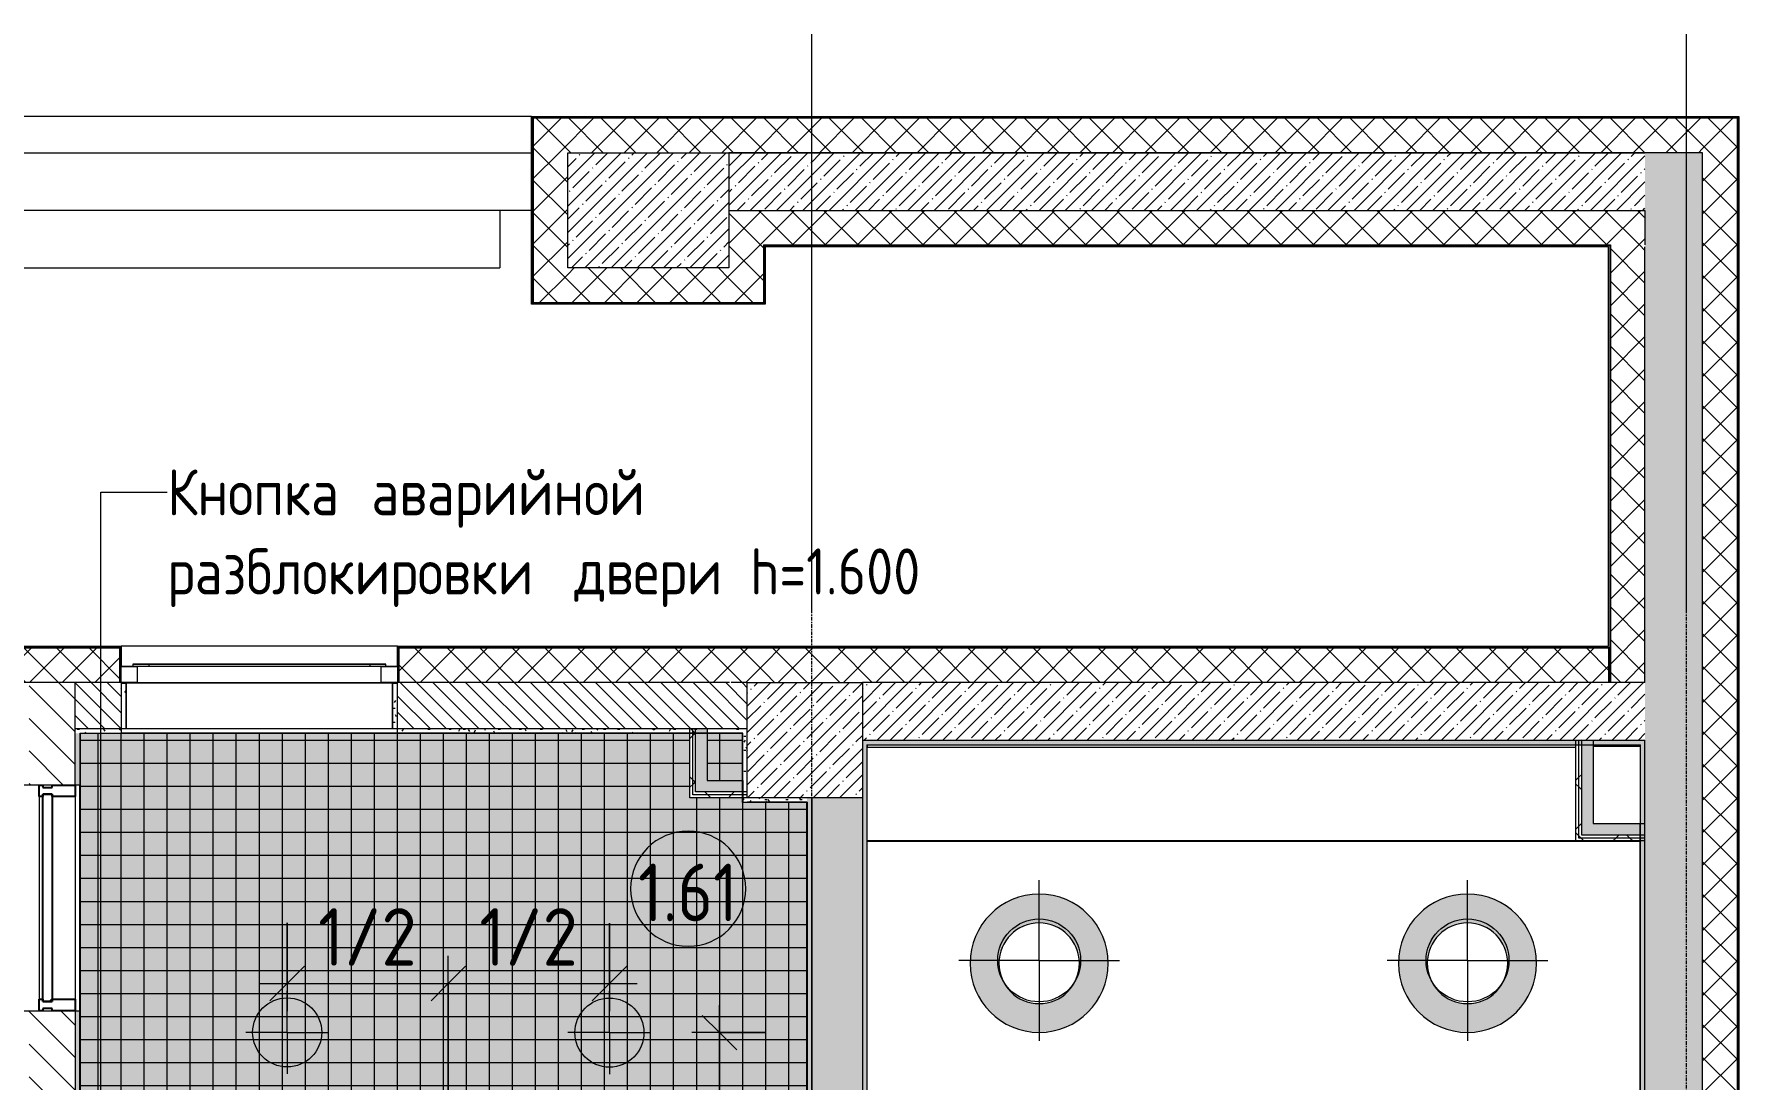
# Model space of a CAD drawing. Header units: millimetres. Extents: x 81610 to 276841, y -8553 to 29000.
# Drawn here: x 117831 to 125238, y 17375 to 21915 of the extents above; entities that cross this region are included whole.
import ezdxf

# ---------------------------------------------------------------- set-up
doc = ezdxf.new("R2010")
doc.units = ezdxf.units.MM
doc.linetypes.add('Осевая', pattern=[31.75, 6.35, -4.7625, 15.875, -4.7625])
for name, color, linetype, lineweight in [('A-ANNO-DIMS', 7, 'Continuous', 9), ('A-ANNO-DIMS-100', 7, 'Continuous', 9), ('A-ANNO-NOTE', 7, 'Continuous', 9), ('A-AREA-IDEN', 7, 'Continuous', 9), ('A-CLNG-PATT', 7, 'Continuous', 9), ('A-GLAZ', 7, 'Continuous', 9), ('A-GLAZ-1', 7, 'Continuous', 13), ('A-GLAZ-CURT', 7, 'Continuous', 9), ('A-GLAZ-CURT-1', 7, 'Continuous', 25), ('A-GLAZ-CWMG', 7, 'Continuous', 9), ('A-GLAZ-CWMG-1', 7, 'Continuous', 25), ('A-WALL', 7, 'Continuous', 9), ('I-WALL', 7, 'Continuous', 9), ('S-COLS', 7, 'Continuous', 9), ('Оси', 7, 'Continuous', 9), ('Оси-2', 7, 'Осевая', 9)]:
    doc.layers.add(name, color=color, linetype=linetype, lineweight=lineweight)
for name, color, linetype, lineweight, true_color in [('A-CLNG-1', 7, 'Continuous', 9, 0xeaeaea), ('A-WALL-1', 7, 'Continuous', 9, 0x3c3c3c), ('A-WALL-2', 7, 'Continuous', 9, 0x535353), ('A-WALL-FNSH-1', 7, 'Continuous', 9, 0x3c3c3c), ('G-ANNO-TEXT-1', 7, 'Continuous', 9, 0x3c3c3c), ('I-WALL-1', 7, 'Continuous', 9, 0x535353), ('S-COLS-1', 9, 'Continuous', 9, 0x808080), ('S-COLS-2', 7, 'Continuous', 9, 0x3c3c3c)]:
    doc.layers.add(name, color=color, linetype=linetype, lineweight=lineweight, true_color=true_color)
doc.layers.add('A-CLNG-PATT-1', color=7, linetype='Continuous', lineweight=9, transparency=1)
doc.styles.add('GOST Common', font='GOST_Common.ttf', dxfattribs={"width": 0.9, "height": 250})
doc.styles.add('GOST Common_1', font='GOST_Common.ttf', dxfattribs={"width": 0.9, "height": 200})
doc.styles.add('ISOCPEUR', font='isocpeur.ttf', dxfattribs={"width": 0.9, "height": 250})
doc.dimstyles.new('ISO-2_5_0_9К_БОЛЬШОЙ', dxfattribs={"dimscale": 304.8, "dimtxt": 248.995294, "dimasz": 0.492126, "dimexe": 0.393701, "dimexo": 0.984252, "dimgap": 0, "dimtad": 1, "dimdec": 0, "dimrnd": 10, "dimzin": 0, "dimdsep": 46, "dimtxsty": 'ISOCPEUR', "dimblk1": 'OBLIQUE', "dimblk2": 'OBLIQUE', "dimsah": 1, "dimcen": 0.09, "dimdle": 0.393701, "dimazin": 0, "dimtfac": 1, "dimtdec": 4, "dimtix": 1, "dimtmove": 0, "dimatfit": 3, "dimfxl": 1, "dimtvp": 1, "dimtolj": 1, "dimtzin": 0, "dimarcsym": 2})
pattern_1 = [(45, (0, 0), (-70.71068, 70.71068), []), (135, (0, 0), (-70.71068, -70.71068), [])]
pattern_2 = [(45, (0, 0), (-57.024626, 57.024626), []), (45, (57.025, 0), (-57.024626, 57.024626), [100.806, -20.161, 3.353, -16.808])]
pattern_3 = [(45, (-121180, -18850), (-57.024626, 57.024626), []), (45, (-121122.975, -18850), (-57.024626, 57.024626), [100.806, -20.161, 3.353, -16.808])]
pattern_4 = [(0, (0, 0), (121.92, 30.48), [10.058, -81.382, 10.058, -81.382, -487.68]), (0, (0, 0), (121.92, 30.48), [-182.88, 10.058, -172.822, 10.058, -81.382, -213.36]), (0, (0, 0), (121.92, 30.48), [-457.2, 10.058, -50.902, 10.058, -142.342]), (120, (45.72, 15.24), (-87.356454, 90.345817), [10.058, -81.382, 10.058, -81.382, -487.68]), (120, (45.72, 15.24), (-87.356454, 90.345817), [-182.88, 10.058, -172.822, 10.058, -81.382, -213.36]), (120, (45.72, 15.24), (-87.356454, 90.345817), [-457.2, 10.058, -50.902, 10.058, -142.342]), (240, (60.96, 76.2), (-34.563546, -120.825817), [10.058, -81.382, 10.058, -81.382, -487.68]), (240, (60.96, 76.2), (-34.563546, -120.825817), [-182.88, 10.058, -172.822, 10.058, -81.382, -213.36]), (240, (60.96, 76.2), (-34.563546, -120.825817), [-457.2, 10.058, -50.902, 10.058, -142.342])]
pattern_5 = [(45, (0, 0), (-106.06602, 106.06602), []), (135, (0, 0), (-106.06602, -106.06602), [])]

# ---------------------------------------------------------------- blocks, each defined once
blk = doc.blocks.new('Системная панель - Стекло - 40мм-24262626-Сводный план потолков 1 этажа в осях 23-33')
at = {"layer": 'A-GLAZ-CURT'}
h = blk.add_hatch(dxfattribs=at)
h.set_pattern_fill('FP_12', color=256, style=0, pattern_type=2)
h.set_pattern_definition([(135, (18065, -117970), (-282.8427, -282.8427), [200, -600]), (135, (18165, -118170), (-282.8427, -282.8427), [600, -200]), (135, (18265, -117770), (-282.8427, -282.8427), [200, -600])])
h.paths.add_polyline_path([(450, 40), (-450, 40), (-450, 0), (450, 0)])
at = {"layer": 'A-GLAZ-CURT-1'}
for p, q in [((-450, 0), (-450, 40)), ((-450, 40), (450, 40)), ((450, 0), (-450, 0)), ((450, 40), (450, 0))]:
    blk.add_line(p, q, dxfattribs=at)
blk = doc.blocks.new('Прямоугольный импост - Импост структурный с накладкой - 160мм-20958585-Сводный план потолков 1 этажа в осях 23-33')
at = {"layer": 'A-GLAZ-CWMG'}
for p, q in [((117853, 18605), (117853, 17725)), ((118010, 18605), (118010, 17725))]:
    blk.add_line(p, q, dxfattribs=at)
blk = doc.blocks.new('Прямоугольный импост - Импост структурный с накладкой - 160мм-24262627-Сводный план потолков 1 этажа в осях 23-33')
at = {"layer": 'A-GLAZ-CWMG-1'}
for p, q in [((0, 17), (-50, 17)), ((-50, 17), (-50, 0)), ((-50, 0), (-40, 0)), ((-40, 0), (-40, -40)), ((-10, 0), (0, 0)), ((-10, -40), (-10, 0)), ((0, 0), (0, 17)), ((-40, -40), (-50, -40)), ((-50, -40), (-50, -140)), ((0, -40), (-10, -40)), ((0, -140), (0, -40)), ((-50, -140), (0, -140))]:
    blk.add_line(p, q, dxfattribs=at)
blk = doc.blocks.new('Прямоугольный импост - Импост структурный с накладкой - 160мм-24262628-Сводный план потолков 1 этажа в осях 23-33')
at = {"layer": 'A-GLAZ-CWMG-1'}
for p, q in [((-50, 0), (-50, 17)), ((-50, 17), (0, 17)), ((-40, 0), (-50, 0)), ((-40, -40), (-40, 0)), ((0, 0), (-10, 0)), ((-10, 0), (-10, -40)), ((0, 17), (0, 0)), ((-50, -140), (-50, -40)), ((-50, -40), (-40, -40)), ((-10, -40), (0, -40)), ((0, -40), (0, -140)), ((0, -140), (-50, -140))]:
    blk.add_line(p, q, dxfattribs=at)
blk = doc.blocks.new('120_Окно_СКБ_1Ст - 120_Окно_СКБ_1Ст_1200х2500_h_ с форточкой-22889524-Сводный план потолков 1 этажа в осях 23-33')
at = {"layer": 'A-GLAZ'}
for p, q in [((600, 75), (-600, 75)), ((-600, 5), (600, 5))]:
    blk.add_line(p, q, dxfattribs=at)
at = {"layer": 'A-GLAZ-1'}
for p, q in [((-600, 5), (-600, 75)), ((-600, 75), (-530, 75)), ((-530, 75), (-530, 5)), ((530, 5), (530, 75)), ((530, 75), (600, 75)), ((600, 75), (600, 5)), ((-530, 5), (-600, 5)), ((-550, 5), (-550, -5)), ((-480, -5), (-480, 5)), ((480, -5), (480, 5)), ((600, 5), (530, 5)), ((550, -5), (550, 5)), ((-550, -5), (550, -5)), ((550, -5), (-550, -5))]:
    blk.add_line(p, q, dxfattribs=at)
blk = doc.blocks.new('BSC_Колонна _Прямоугольная - 700х500-23282984-Сводный план потолков 1 этажа в осях 23-33')
at = {"layer": 'S-COLS-1'}
h = blk.add_hatch(dxfattribs=at)
h.set_pattern_fill('FP_23', color=256, style=0, pattern_type=2)
h.set_pattern_definition([(45, (-120500, -21150), (-57.024626, 57.024626), []), (45, (-120442.975, -21150), (-57.024626, 57.024626), [100.806, -20.161, 3.353, -16.808])])
h.paths.add_polyline_path([(-350, -250), (350, -250), (350, 250), (-350, 250), (-350, -7.7)])
at = {"layer": 'S-COLS-2'}
for p, q in [((-350, 250), (350, 250)), ((-350, -250), (-350, 250)), ((350, 250), (350, -250)), ((350, -250), (-350, -250))]:
    blk.add_line(p, q, dxfattribs=at)
blk = doc.blocks.new('BSC_Колонна _Прямоугольная - 500х500-V8-Сводный план потолков 1 этажа в осях 23-33')
at = {"layer": 'S-COLS-1'}
h = blk.add_hatch(dxfattribs=at)
h.set_pattern_fill('FP_25', color=256, style=0, pattern_type=2)
h.set_pattern_definition(pattern_3)
h.paths.add_polyline_path([(-250, -250), (250, -250), (250, 250), (-250, 250), (-250, -29.1)])
at = {"layer": 'S-COLS-2'}
for p, q in [((-250, 250), (250, 250)), ((-250, -250), (-250, 250)), ((250, 250), (250, -250)), ((250, -250), (-250, -250))]:
    blk.add_line(p, q, dxfattribs=at)
blk = doc.blocks.new('BSC_Колонна _Прямоугольная - 500х500-V10-Сводный план потолков 1 этажа в осях 23-33')
at = {"layer": 'S-COLS-1'}
h = blk.add_hatch(dxfattribs=at)
h.set_pattern_fill('FP_25', color=256, style=0, pattern_type=2)
h.set_pattern_definition(pattern_3)
h.paths.add_polyline_path([(-250, -250), (250, -250), (250, 250), (-250, 250), (-250, -29.1)])
at = {"layer": 'S-COLS-2'}
for p, q in [((-250, 250), (250, 250)), ((-250, -250), (-250, 250)), ((250, 250), (250, -250)), ((250, -250), (-250, -250))]:
    blk.add_line(p, q, dxfattribs=at)
blk = doc.blocks.new('Марка_Помещения - Номер-25198446-Сводный план потолков 1 этажа в осях 23-33')
at = {"layer": 'A-AREA-IDEN'}
for start, end in [(360, 180), (180, 360)]:
    blk.add_arc((0, 0), 2.5, start, end, dxfattribs=at)
blk = doc.blocks.new('DIMBLOCK134-Сводный план потолков 1 этажа в осях 23-33')
at = {"layer": 'A-ANNO-DIMS-100'}
for p, q in [((118931, 18056.4), (118931, 17673.8)), ((118931, 17793.8), (118931, 18056.4)), ((119631, 16720), (119631, 17913.8)), ((118811, 17793.8), (119631, 17793.8)), ((119631, 17793.8), (119631, 16720))]:
    blk.add_line(p, q, dxfattribs=at)
at = {"layer": 'A-ANNO-DIMS-100', "lineweight": 20}
for p, q in [((118931, 17793.8), (119006, 17868.8)), ((119631, 17793.8), (119706, 17868.8)), ((118931, 17793.8), (118856, 17718.8)), ((119631, 17793.8), (119556, 17718.8))]:
    blk.add_line(p, q, dxfattribs=at)
at = {"layer": 'A-ANNO-DIMS-100', "color": 0, "insert": (119065.5, 18120.4), "char_height": 250, "width": 517.144, "attachment_point": 1, "line_spacing_factor": 1.149209, "style": 'ISOCPEUR'}
blk.add_mtext('1/2', dxfattribs=at)
blk = doc.blocks.new('_Oblique')
at = {"color": 0, "linetype": 'ByBlock', "lineweight": -2}
blk.add_line((-0.5, -0.5), (0.5, 0.5), dxfattribs=at)
blk = doc.blocks.new('DIMBLOCK135-Сводный план потолков 1 этажа в осях 23-33')
at = {"layer": 'A-ANNO-DIMS-100'}
for p, q in [((120331, 18055.4), (120331, 17673.8)), ((120331, 17793.8), (120331, 18055.4)), ((119631, 16720), (119631, 17913.8)), ((119631, 17793.8), (120451, 17793.8)), ((119631, 17793.8), (119631, 16720))]:
    blk.add_line(p, q, dxfattribs=at)
at = {"layer": 'A-ANNO-DIMS-100', "lineweight": 20}
for p, q in [((119631, 17793.8), (119706, 17868.8)), ((120331, 17793.8), (120406, 17868.8)), ((119631, 17793.8), (119556, 17718.8)), ((120331, 17793.8), (120256, 17718.8))]:
    blk.add_line(p, q, dxfattribs=at)
at = {"layer": 'A-ANNO-DIMS-100', "color": 0, "insert": (119765.5, 18120.4), "char_height": 250, "width": 517.144, "attachment_point": 1, "line_spacing_factor": 1.149209, "style": 'ISOCPEUR'}
blk.add_mtext('1/2', dxfattribs=at)
blk = doc.blocks.new('DIMBLOCK137-Сводный план потолков 1 этажа в осях 23-33')
at = {"layer": 'A-ANNO-DIMS-100', "lineweight": 20}
for p, q in [((120809.3, 17580), (120734.3, 17655)), ((120809.3, 17580), (120884.3, 17505)), ((120809.3, 16220), (120734.3, 16295)), ((120809.3, 16220), (120884.3, 16145))]:
    blk.add_line(p, q, dxfattribs=at)
at = {"layer": 'A-ANNO-DIMS-100'}
for p, q in [((120809.3, 16220), (120809.3, 17700)), ((121009.3, 17580), (120689.3, 17580)), ((120809.3, 17580), (121009.3, 17580)), ((120131, 16220), (120929.3, 16220)), ((120809.3, 16220), (120131, 16220))]:
    blk.add_line(p, q, dxfattribs=at)
at = {"layer": 'A-ANNO-DIMS-100', "color": 0, "insert": (120482.7, 16605.5), "char_height": 250, "width": 706.764, "attachment_point": 1, "rotation": 90, "line_spacing_factor": 1.149209, "style": 'ISOCPEUR'}
blk.add_mtext('1360', dxfattribs=at)

msp = doc.modelspace()

# ---------------------------------------------------------------- hatches: boundary and pattern name
at = {"layer": 'A-ANNO-NOTE'}
for points in [[(120909, 13621), (120909, 13921), (121189, 13921), (121189, 18579), (120909, 18579), (120909, 18600), (120680.6, 18600), (120680.6, 18879), (118031, 18879), (118031, 15775), (118046, 15775), (118046, 15725), (118031, 15725), (118031, 15575), (118046, 15575), (118046, 15525), (118031, 15525), (118031, 13621), (120886, 13621)], [(120755.6, 18675), (120909, 18675), (120909, 18879), (120755.6, 18879), (120755.6, 18820.9)]]:
    msp.add_hatch(color=256, dxfattribs=at).paths.add_polyline_path(points)
at = {"layer": 'A-CLNG-PATT'}
h = msp.add_hatch(dxfattribs=at)
h.set_pattern_fill('FP_38', color=256, style=0, pattern_type=2)
h.set_pattern_definition([(90, (119610, 16250), (100, -6e-15), []), (0, (119610, 16250), (0, -100), [])])
h.paths.add_polyline_path([(120909, 13621), (120909, 13921), (121189, 13921), (121189, 18579), (120909, 18579), (120909, 18600), (120680.6, 18600), (120680.6, 18879), (118031, 18879), (118031, 15775), (118046, 15775), (118046, 15725), (118031, 15725), (118031, 15575), (118046, 15575), (118046, 15525), (118031, 15525), (118031, 13621), (120886, 13621)])
h.paths.add_polyline_path([(120755.6, 18675), (120909, 18675), (120909, 18879), (120755.6, 18879), (120755.6, 18820.9)])
at = {"layer": 'A-CLNG-PATT-1'}
h = msp.add_hatch(color=256, dxfattribs=at)
h.paths.add_polyline_path([(120909, 13621), (120909, 13921), (121189, 13921), (121189, 18579), (120909, 18579), (120909, 18600), (120680.6, 18600), (120680.6, 18879), (118031, 18879), (118031, 15775), (118046, 15775), (118046, 15725), (118031, 15725), (118031, 15575), (118046, 15575), (118046, 15525), (118031, 15525), (118031, 13621), (120886, 13621)])
h.paths.add_polyline_path([(120755.6, 18675), (120909, 18675), (120909, 18879), (120755.6, 18879), (120755.6, 18820.9)])
h = msp.add_hatch(color=256, dxfattribs=at)
h.paths.add_polyline_path([(122198, 17581.2), (122256.5, 17587), (122312.8, 17604.1), (122364.6, 17631.8), (122410.1, 17669.1), (122447.4, 17714.6), (122475.1, 17766.4), (122492.2, 17822.7), (122498, 17881.2), (122492.2, 17939.8), (122475.1, 17996.1), (122447.4, 18047.9), (122410.1, 18093.4), (122364.6, 18130.7), (122312.8, 18158.4), (122256.5, 18175.5), (122198, 18181.2), (122139.5, 18175.5), (122083.2, 18158.4), (122031.3, 18130.7), (121985.8, 18093.4), (121948.5, 18047.9), (121920.8, 17996.1), (121903.7, 17939.8), (121898, 17881.2), (121903.7, 17822.7), (121920.8, 17766.4), (121948.5, 17714.6), (121985.8, 17669.1), (122031.3, 17631.8), (122083.2, 17604.1), (122139.5, 17587)])
h.paths.add_polyline_path([(122198, 17706.2), (122152.7, 17712.2), (122110.5, 17729.7), (122074.2, 17757.5), (122046.4, 17793.7), (122028.9, 17836), (122023, 17881.2), (122028.9, 17926.5), (122046.4, 17968.7), (122074.2, 18005), (122110.5, 18032.8), (122152.7, 18050.3), (122198, 18056.2), (122243.3, 18050.3), (122285.5, 18032.8), (122321.7, 18005), (122349.5, 17968.7), (122367, 17926.5), (122373, 17881.2), (122367, 17836), (122349.5, 17793.7), (122321.7, 17757.5), (122285.5, 17729.7), (122243.3, 17712.2), (122232.7, 17710.8)])
h = msp.add_hatch(color=256, dxfattribs=at)
h.paths.add_polyline_path([(124059, 17581.2), (124117.5, 17587), (124173.8, 17604.1), (124225.7, 17631.8), (124271.1, 17669.1), (124308.4, 17714.6), (124336.2, 17766.4), (124353.2, 17822.7), (124359, 17881.2), (124353.2, 17939.8), (124336.2, 17996.1), (124308.4, 18047.9), (124271.1, 18093.4), (124225.7, 18130.7), (124173.8, 18158.4), (124117.5, 18175.5), (124059, 18181.2), (124000.5, 18175.5), (123944.2, 18158.4), (123892.3, 18130.7), (123846.9, 18093.4), (123809.6, 18047.9), (123781.8, 17996.1), (123764.8, 17939.8), (123759, 17881.2), (123764.8, 17822.7), (123781.8, 17766.4), (123809.6, 17714.6), (123846.9, 17669.1), (123892.3, 17631.8), (123944.2, 17604.1), (124000.5, 17587)])
h.paths.add_polyline_path([(124059, 17706.2), (124013.7, 17712.2), (123971.5, 17729.7), (123935.3, 17757.5), (123907.4, 17793.7), (123890, 17836), (123884, 17881.2), (123890, 17926.5), (123907.4, 17968.7), (123935.3, 18005), (123971.5, 18032.8), (124013.7, 18050.3), (124059, 18056.2), (124104.3, 18050.3), (124146.5, 18032.8), (124182.7, 18005), (124210.6, 17968.7), (124228, 17926.5), (124234, 17881.2), (124228, 17836), (124210.6, 17793.7), (124182.7, 17757.5), (124146.5, 17729.7), (124104.3, 17712.2)])
at = {"layer": 'A-WALL'}
h = msp.add_hatch(dxfattribs=at)
h.set_pattern_fill('FP_5', color=256, style=0, pattern_type=2)
h.set_pattern_definition(pattern_1)
h.paths.add_polyline_path([(125080, 21400), (125080, 21550), (120000, 21550), (120000, 21400), (122232.7, 21400)])
h = msp.add_hatch(dxfattribs=at)
h.set_pattern_fill('FP_5', color=256, style=0, pattern_type=2)
h.set_pattern_definition(pattern_1)
h.paths.add_polyline_path([(125230, -250), (125230, 7700), (125080, 7700), (125080, -250)])
h.paths.add_polyline_path([(125080, 8900), (125230, 8900), (125230, 10820), (125080, 10820), (125080, 9999.4)])
h.paths.add_polyline_path([(125230, 13120), (125230, 13670), (125080, 13670), (125080, 13120)])
h.paths.add_polyline_path([(125080, 15220), (125230, 15220), (125230, 21550), (125080, 21550), (125080, 17428)])
h = msp.add_hatch(dxfattribs=at)
h.set_pattern_fill('FP_5', color=256, style=0, pattern_type=2)
h.set_pattern_definition(pattern_1)
h.paths.add_polyline_path([(120150, 20750), (120150, 21400), (120000, 21400), (120000, 20750)])
h = msp.add_hatch(dxfattribs=at)
h.set_pattern_fill('FP_5', color=256, style=0, pattern_type=2)
h.set_pattern_definition(pattern_1)
h.paths.add_polyline_path([(120850, 20750), (121000, 20750), (121000, 21150), (120850, 21150), (120850, 20900)])
h = msp.add_hatch(dxfattribs=at)
h.set_pattern_fill('FP_5', color=256, style=0, pattern_type=2)
h.set_pattern_definition(pattern_1)
h.paths.add_polyline_path([(124830, 21000), (124830, 21150), (121000, 21150), (121000, 21000), (124680, 21000)])
h = msp.add_hatch(dxfattribs=at)
h.set_pattern_fill('FP_5', color=256, style=0, pattern_type=2)
h.set_pattern_definition(pattern_1)
h.paths.add_polyline_path([(124680, 19100), (124830, 19100), (124830, 21000), (124680, 21000), (124680, 19285.2)])
h = msp.add_hatch(dxfattribs=at)
h.set_pattern_fill('FP_5', color=256, style=0, pattern_type=2)
h.set_pattern_definition(pattern_1)
h.paths.add_polyline_path([(120850, 20750), (120850, 20900), (120150, 20900), (120150, 20750)])
h = msp.add_hatch(dxfattribs=at)
h.set_pattern_fill('FP_5', color=256, style=0, pattern_type=2)
h.set_pattern_definition(pattern_1)
h.paths.add_polyline_path([(120860, 19100), (120860, 19250), (119418, 19250), (119418, 19100), (120857, 19100)])
h.paths.add_polyline_path([(118192.5, 19100), (118202, 19100), (118202, 19250), (115500.4, 19250), (115500.4, 19100), (118010, 19100)])
h.paths.add_polyline_path([(112908.8, 19100), (112850.4, 19180.7), (112850.4, 19250), (112800.3, 19250), (112800.4, 19236.2), (112899, 19100), (112902.7, 19100)])
h = msp.add_hatch(dxfattribs=at)
h.set_pattern_fill('FP_5', color=256, style=0, pattern_type=2)
h.set_pattern_definition(pattern_1)
h.paths.add_polyline_path([(120930, 19100), (121010, 19100), (121010, 19250), (120860, 19250), (120860, 19100), (120886, 19100)])
h = msp.add_hatch(dxfattribs=at)
h.set_pattern_fill('FP_5', color=256, style=0, pattern_type=2)
h.set_pattern_definition(pattern_1)
h.paths.add_polyline_path([(124672, 19100), (124672, 19250), (121010, 19250), (121010, 19100), (124252.8, 19100)])
h = msp.add_hatch(dxfattribs=at)
h.set_pattern_fill('FP_1', color=256, style=0, pattern_type=2)
h.set_pattern_definition([(135, (0, 0), (-35.35534, -35.35534), [])])
h.paths.add_polyline_path([(119539.2, 18900), (120930, 18900), (120930, 19100), (119410, 19100), (119410, 18900)])
h.paths.add_polyline_path([(118192.5, 18900), (118210, 18900), (118210, 19100), (118010, 19100), (118010, 18900)])
at = {"layer": 'I-WALL'}
h = msp.add_hatch(dxfattribs=at)
h.set_pattern_fill('FP_2', color=256, style=0, pattern_type=2)
h.set_pattern_definition(pattern_2)
h.paths.add_polyline_path([(124830, 21150), (124830, 21400), (120850, 21400), (120850, 21150), (122232.7, 21150)])
h = msp.add_hatch(dxfattribs=at)
h.set_pattern_fill('FP_2', color=256, style=0, pattern_type=2)
h.set_pattern_definition(pattern_2)
h.paths.add_polyline_path([(124830, 10600), (125080, 10600), (125080, 10820), (124830, 10820)])
h.paths.add_polyline_path([(124830, 13120), (125080, 13120), (125080, 13670), (124830, 13670), (124830, 13450)])
h.paths.add_polyline_path([(124830, 15220), (125080, 15220), (125080, 21400), (124830, 21400), (124830, 17428)])
h = msp.add_hatch(dxfattribs=at)
h.set_pattern_fill('FP_4', color=256, style=0, pattern_type=2)
h.set_pattern_definition([(135, (0, 0), (-70.71068, -70.71068), [])])
h.paths.add_polyline_path([(118010, 16450), (118010, 17675), (117810, 17675), (117810, 16450)])
h.paths.add_polyline_path([(117810, 18655), (118010, 18655), (118010, 19100), (117810, 19100), (117810, 18820.9)])
h = msp.add_hatch(dxfattribs=at)
h.set_pattern_fill('FP_31', color=256, style=0, pattern_type=2)
h.set_pattern_definition(pattern_4)
h.paths.add_polyline_path([(118230, 18900), (118230, 19098), (118210, 19098), (118210, 18900)])
h = msp.add_hatch(dxfattribs=at)
h.set_pattern_fill('FP_31', color=256, style=0, pattern_type=2)
h.set_pattern_definition(pattern_4)
h.paths.add_polyline_path([(119410, 18900), (119410, 19098), (119390, 19098), (119390, 18900)])
h = msp.add_hatch(dxfattribs=at)
h.set_pattern_fill('FP_2', color=256, style=0, pattern_type=2)
h.set_pattern_definition(pattern_2)
h.paths.add_polyline_path([(124605, 18850), (124830, 18850), (124830, 19100), (121430, 19100), (121430, 18850), (124555, 18850)])
h = msp.add_hatch(dxfattribs=at)
h.set_pattern_fill('FP_31', color=256, style=0, pattern_type=2)
h.set_pattern_definition(pattern_4)
h.paths.add_polyline_path([(120910, 18880), (120910, 18900), (119410, 18900), (119410, 18880), (120897, 18880)])
h.paths.add_polyline_path([(118030, 18880), (118210, 18880), (118210, 18900), (118010, 18900), (118010, 18880)])
h = msp.add_hatch(dxfattribs=at)
h.set_pattern_fill('FP_41', color=256, style=0, pattern_type=2)
h.set_pattern_definition(pattern_5)
h.paths.add_polyline_path([(120680.6, 18612.5), (120693.1, 18612.5), (120693.1, 18900), (120680.6, 18900), (120680.6, 18625)])
h = msp.add_hatch(dxfattribs=at)
h.set_pattern_fill('FP_41', color=256, style=0, pattern_type=2)
h.set_pattern_definition(pattern_5)
h.paths.add_polyline_path([(120705.6, 18625), (120705.6, 18900), (120693.1, 18900), (120693.1, 18625)])
for points in [[(120755.6, 18675), (120755.6, 18900), (120705.6, 18900), (120705.6, 18675)], [(124605, 18487.5), (124605, 18850), (124555, 18850), (124555, 18487.5)], [(120886, 18625), (120910, 18625), (120910, 18675), (120705.6, 18675), (120705.6, 18625)], [(124555, 18437.5), (124830, 18437.5), (124830, 18487.5), (124555, 18487.5)]]:
    msp.add_hatch(color=256, dxfattribs=at).paths.add_polyline_path(points)
h = msp.add_hatch(dxfattribs=at)
h.set_pattern_fill('FP_31', color=256, style=0, pattern_type=2)
h.set_pattern_definition(pattern_4)
h.paths.add_polyline_path([(120910, 18625), (120930, 18625), (120930, 18900), (120910, 18900), (120910, 18675)])
h = msp.add_hatch(dxfattribs=at)
h.set_pattern_fill('FP_31', color=256, style=0, pattern_type=2)
h.set_pattern_definition(pattern_4)
h.paths.add_polyline_path([(118030, 13620), (118030, 14400), (118010, 14400), (118010, 13620)])
h.paths.add_polyline_path([(118030, 15350), (118030, 17675), (118010, 17675), (118010, 15350)])
h.paths.add_polyline_path([(118010, 18655), (118030, 18655), (118030, 18880), (118010, 18880), (118010, 18820.9)])
h = msp.add_hatch(dxfattribs=at)
h.set_pattern_fill('FP_31', color=256, style=0, pattern_type=2)
h.set_pattern_definition(pattern_4)
h.paths.add_polyline_path([(124809, 18830), (124810, 18830), (124810, 18850), (121430, 18850), (121430, 18830), (124797, 18830)])
h = msp.add_hatch(dxfattribs=at)
h.set_pattern_fill('FP_31', color=256, style=0, pattern_type=2)
h.set_pattern_definition(pattern_4)
h.paths.add_polyline_path([(121430, 10600), (121450, 10600), (121450, 10800), (121430, 10800)])
h.paths.add_polyline_path([(121430, 12250), (121450, 12250), (121450, 18830), (121430, 18830), (121430, 12785.1)])
h = msp.add_hatch(dxfattribs=at)
h.set_pattern_fill('FP_41', color=256, style=0, pattern_type=2)
h.set_pattern_definition(pattern_5)
h.paths.add_polyline_path([(124530, 18425), (124542.5, 18425), (124542.5, 18850), (124530, 18850), (124530, 18437.5)])
h = msp.add_hatch(dxfattribs=at)
h.set_pattern_fill('FP_41', color=256, style=0, pattern_type=2)
h.set_pattern_definition(pattern_5)
h.paths.add_polyline_path([(124555, 18437.5), (124555, 18850), (124542.5, 18850), (124542.5, 18437.5)])
h = msp.add_hatch(dxfattribs=at)
h.set_pattern_fill('FP_31', color=256, style=0, pattern_type=2)
h.set_pattern_definition(pattern_4)
h.paths.add_polyline_path([(124830, 13570), (124830, 13670), (124810, 13670), (124810, 13570)])
h.paths.add_polyline_path([(124830, 15220), (124830, 18850), (124810, 18850), (124810, 15220)])
h = msp.add_hatch(dxfattribs=at)
h.set_pattern_fill('FP_41', color=256, style=0, pattern_type=2)
h.set_pattern_definition(pattern_5)
h.paths.add_polyline_path([(120910, 18600), (120930, 18600), (120930, 18612.5), (120680.6, 18612.5), (120680.6, 18600), (120886, 18600)])
h = msp.add_hatch(dxfattribs=at)
h.set_pattern_fill('FP_41', color=256, style=0, pattern_type=2)
h.set_pattern_definition(pattern_5)
h.paths.add_polyline_path([(120693.1, 18612.5), (120930, 18612.5), (120930, 18625), (120693.1, 18625)])
h = msp.add_hatch(dxfattribs=at)
h.set_pattern_fill('FP_31', color=256, style=0, pattern_type=2)
h.set_pattern_definition(pattern_4)
h.paths.add_polyline_path([(120910, 18580), (121190, 18580), (121190, 18600), (120910, 18600)])
h = msp.add_hatch(dxfattribs=at)
h.set_pattern_fill('FP_31', color=256, style=0, pattern_type=2)
h.set_pattern_definition(pattern_4)
h.paths.add_polyline_path([(121210, 13920), (121210, 18600), (121190, 18600), (121190, 13920)])
h = msp.add_hatch(dxfattribs=at)
h.set_pattern_fill('FP_2', color=256, style=0, pattern_type=2)
h.set_pattern_definition(pattern_2)
h.paths.add_polyline_path([(121430, 10380), (121430, 10825), (121210, 10825), (121210, 10380)])
h.paths.add_polyline_path([(121430, 12225), (121430, 13400), (121210, 13400), (121210, 12225)])
h.paths.add_polyline_path([(121222, 13900), (121430, 13900), (121430, 18600), (121210, 18600), (121210, 13900)])
h = msp.add_hatch(dxfattribs=at)
h.set_pattern_fill('FP_41', color=256, style=0, pattern_type=2)
h.set_pattern_definition(pattern_5)
h.paths.add_polyline_path([(124830, 18412.5), (124830, 18425), (124530, 18425), (124530, 18412.5)])
h = msp.add_hatch(dxfattribs=at)
h.set_pattern_fill('FP_41', color=256, style=0, pattern_type=2)
h.set_pattern_definition(pattern_5)
h.paths.add_polyline_path([(124542.5, 18425), (124830, 18425), (124830, 18437.5), (124542.5, 18437.5)])

# ---------------------------------------------------------------- linework, layer by layer
at = {"layer": 'A-ANNO-NOTE'}
for p, q in [((120680.6, 18879), (118031, 18879)), ((118031, 18879), (118031, 15775)), ((120680.6, 18600), (120680.6, 18879)), ((120909, 18879), (120755.6, 18879)), ((120755.6, 18879), (120755.6, 18820.9)), ((120755.6, 18820.9), (120755.6, 18675)), ((120909, 18675), (120909, 18879)), ((120755.6, 18675), (120909, 18675)), ((120909, 18600), (120680.6, 18600)), ((120909, 18579), (120909, 18600)), ((121189, 18579), (120909, 18579)), ((121189, 13921), (121189, 18579)), ((122198, 17893.7), (122198, 18242.7)), ((124059, 17893.7), (124059, 18242.7)), ((122198, 17893.7), (121849.1, 17893.7)), ((122198, 17893.7), (122198, 17544.8)), ((122198, 17893.7), (122546.9, 17893.7)), ((124059, 17893.7), (123710.1, 17893.7)), ((124059, 17893.7), (124059, 17544.8)), ((124059, 17893.7), (124407.9, 17893.7)), ((118931, 17581), (118931, 17761)), ((120331, 17580), (120331, 17760)), ((118931, 17581), (118751, 17581)), ((118931, 17581), (118931, 17401)), ((118931, 17581), (119111, 17581)), ((120331, 17580), (120151, 17580)), ((120331, 17580), (120331, 17400)), ((120331, 17580), (120511, 17580))]:
    msp.add_line(p, q, dxfattribs=at)
for centre, radius in [((122198, 17893.7), 180), ((124059, 17893.7), 180), ((118931, 17581), 150), ((120331, 17580), 150)]:
    msp.add_circle(centre, radius, dxfattribs=at)
at = {"layer": 'A-CLNG-1'}
for p, q in [((118230.2, 19098), (118230.2, 18900)), ((119389, 19098), (118230.5, 19098)), ((118230.5, 19098), (118230.5, 18900)), ((120680.6, 18879), (118031, 18879)), ((118031, 18879), (118031, 15775)), ((120909, 18879), (120755.6, 18879)), ((120909, 18675), (120909, 18879)), ((120909, 18579), (120909, 18600.1))]:
    msp.add_line(p, q, dxfattribs=at)
for centre, radius, start, end in [((122198, 17881.2), 300, 0, 180), ((122198, 17881.2), 300, 0, 180), ((124059, 17881.2), 300, 0, 180), ((124059, 17881.2), 300, 0, 180), ((122198, 17881.2), 175, 0, 180), ((122198, 17881.2), 175, 0, 180), ((124059, 17881.2), 175, 0, 180), ((124059, 17881.2), 175, 0, 180), ((122198, 17881.2), 300, 180, 360), ((122198, 17881.2), 300, 180, 0), ((122198, 17881.2), 175, 180, 0), ((122198, 17881.2), 175, 180, 0), ((124059, 17881.2), 300, 180, 360), ((124059, 17881.2), 300, 180, 0), ((124059, 17881.2), 175, 180, 0), ((124059, 17881.2), 175, 180, 0)]:
    msp.add_arc(centre, radius, start, end, dxfattribs=at)
at = {"layer": 'A-WALL'}
for p, q in [((125233, 21553), (119997, 21553)), ((119997, 21553), (119997, 20747)), ((125233, 21553), (125233, 15220)), ((125230, 21550), (120000, 21550)), ((120000, 21550), (120000, 20750)), ((125230, 21550), (125230, 15220)), ((125080, 15220), (125080, 21400)), ((124830, 21150), (124830, 21000)), ((121000, 21000), (124680, 21000)), ((121000, 21000), (121000, 20750)), ((121003, 20997), (124677, 20997)), ((121003, 20997), (121003, 20747)), ((121008, 20992), (121008, 20997)), ((124677, 20997), (124677, 19100)), ((124680, 21000), (124680, 19100)), ((124830, 19100), (124830, 20992)), ((119997, 20747), (121003, 20747)), ((120000, 20750), (121000, 20750)), ((120852, 19258), (120852, 19253)), ((120857, 19253), (120857, 19258)), ((115500.4, 19253), (118205, 19253)), ((115500.4, 19250), (118202, 19250)), ((118202, 19250), (118202, 19100)), ((118205, 19253), (118205, 19100)), ((119415, 19100), (119415, 19253)), ((119415, 19253), (124672, 19253)), ((119418, 19100), (119418, 19250)), ((119418, 19250), (124672, 19250)), ((124672, 19253), (124672, 19100)), ((118210, 19100), (116100.4, 19100)), ((120852, 19100), (119410, 19100)), ((120930, 19100), (120860, 19100)), ((120693.1, 18612.5), (120693.1, 18900)), ((120705.6, 18625), (120705.6, 18900)), ((118030, 18880), (118030, 18655)), ((118030, 18880), (118210, 18880)), ((120910, 18880), (119410, 18880)), ((120910, 18675), (120910, 18880)), ((121450, 18830), (121450, 15830.4)), ((121450, 18830), (124810, 18830)), ((124542.5, 18425), (124542.5, 18850)), ((124555, 18437.5), (124555, 18850)), ((124809, 18829), (124809, 18830)), ((124810, 15220), (124810, 18830)), ((120930, 18612.5), (120693.1, 18612.5)), ((120930, 18625), (120705.6, 18625)), ((121190, 18580), (120930, 18580)), ((121190, 18580), (121190, 13920)), ((124830, 18425), (124542.5, 18425)), ((124830, 18437.5), (124555, 18437.5))]:
    msp.add_line(p, q, dxfattribs=at)
at = {"layer": 'A-WALL-1'}
for p, q in [((120850, 21400), (124830, 21400)), ((125080, 21400), (120850, 21400)), ((120850, 21150), (124830, 21150)), ((118010, 18655), (118010, 19100)), ((118210, 19100), (118210, 18880)), ((118210, 19098), (118230, 19098)), ((118230, 19098), (118230, 18900)), ((119390, 18900), (119390, 19098)), ((119390, 19098), (119410, 19098)), ((119410, 18880), (119410, 19100)), ((124830, 19100), (121430, 19100)), ((118010, 18900), (118230, 18900)), ((119390, 18900), (120930, 18900)), ((120680.6, 18600), (120680.6, 18900)), ((120755.6, 18900), (120755.6, 18675)), ((121430, 18850), (124830, 18850)), ((124530, 18412.5), (124530, 18850)), ((124605, 18850), (124605, 18487.5)), ((124830, 15220), (124830, 18850)), ((120755.6, 18675), (120910, 18675)), ((118030, 18655), (117760, 18655)), ((120930, 18600), (120680.6, 18600)), ((121210, 13900), (121210, 18600)), ((121210, 18600), (121210, 13900)), ((121430, 18600), (121430, 13900)), ((124605, 18487.5), (124830, 18487.5)), ((124830, 18412.5), (124530, 18412.5)), ((117760, 17675), (118030, 17675)), ((118010, 17675), (118010, 15350))]:
    msp.add_line(p, q, dxfattribs=at)
at = {"layer": 'A-WALL-2'}
for p, q in [((119992, 21558), (111130.7, 21558)), ((111245, 21400), (119992, 21400)), ((119410, 19258), (118210, 19258)), ((118231, 18900), (119389, 18900))]:
    msp.add_line(p, q, dxfattribs=at)
at = {"layer": 'A-WALL-FNSH-1'}
for p, q in [((119992, 21558), (125238, 21558)), ((119992, 20742), (119992, 21558)), ((125238, 21558), (125238, 15220)), ((124672, 20992), (121008, 20992)), ((121008, 20992), (121008, 20742)), ((124672, 19258), (124672, 20992)), ((121008, 20742), (119992, 20742)), ((115500.4, 19258), (118210, 19258)), ((118210, 19258), (118210, 19170)), ((119410, 19170), (119410, 19258)), ((119410, 19258), (124672, 19258)), ((118230, 19098), (118230.5, 19098)), ((118231, 19098), (118231, 18900)), ((119389, 18900), (119389, 19098)), ((119389, 19098), (119390, 19098)), ((118231, 18900), (118230, 18900)), ((119390, 18900), (119389, 18900)), ((118210, 18880), (118210, 18879)), ((119410, 18879), (119410, 18880)), ((120755.6, 18879), (120680.6, 18879)), ((121450, 18829), (124605, 18829)), ((124530, 18818), (121450, 18818)), ((121451, 18829), (121451, 18818)), ((120909, 18600.1), (120909, 18675)), ((120910, 18675), (120910, 18580)), ((121189, 18579), (120909, 18579)), ((120910, 18580), (120930, 18580)), ((121189, 13921), (121189, 18579)), ((124809, 15220), (124809, 18487.5)), ((118030, 15350), (118030, 17675))]:
    msp.add_line(p, q, dxfattribs=at)
at = {"layer": 'G-ANNO-TEXT-1'}
for p, q in [((118122, 19926.3), (118410.1, 19926.3)), ((118122, 15876.8), (118122, 19926.3))]:
    msp.add_line(p, q, dxfattribs=at)
at = {"layer": 'I-WALL-1'}
for p, q in [((119992, 21150), (111425.9, 21150)), ((119855, 21150), (119855, 20900)), ((111606.7, 20900), (119855, 20900)), ((119410, 18880), (118210, 18880)), ((121451, 15822.5), (121451, 18818)), ((124605, 18829), (124809, 18829)), ((124810, 18824.5), (124605, 18824.5)), ((124605, 18823.5), (124810, 18823.5)), ((124809, 18829), (124809, 18487.5)), ((118030, 17675), (118030, 18655)), ((124530, 18412.5), (121450, 18412.5)), ((121450, 18412), (121451, 18412)), ((121451, 18411.5), (124810, 18411.5)), ((124809, 17649.9), (124810, 17649.9)), ((121451, 17550.4), (121450, 17550.4)), ((121450, 17536.4), (121451, 17536.4)), ((124809, 17530), (124810, 17530))]:
    msp.add_line(p, q, dxfattribs=at)
at = {"layer": 'Оси'}
for p, q in [((121210, 19415.1), (121210, 21915.1)), ((125010, 19415.1), (125010, 21915.1))]:
    msp.add_line(p, q, dxfattribs=at)
at = {"layer": 'Оси-2'}
for p, q in [((121210, 593.7), (121210, 19415.1)), ((125010, 593.7), (125010, 19415.1))]:
    msp.add_line(p, q, dxfattribs=at)

# ---------------------------------------------------------------- block references
at = {"layer": 'A-AREA-IDEN', "xscale": 99.99999999999993, "yscale": 99.99999999999993, "zscale": 99.99999999999993}
msp.add_blockref('Марка_Помещения - Номер-25198446-Сводный план потолков 1 этажа в осях 23-33', (120673.1, 18205.1), dxfattribs=at)
at = {"layer": 'A-GLAZ', "rotation": 180}
msp.add_blockref('120_Окно_СКБ_1Ст - 120_Окно_СКБ_1Ст_1200х2500_h_ с форточкой-22889524-Сводный план потолков 1 этажа в осях 23-33', (118810, 19175), dxfattribs=at)
at = {"layer": 'A-GLAZ-CURT', "rotation": 269.9999999999995}
msp.add_blockref('Системная панель - Стекло - 40мм-24262626-Сводный план потолков 1 этажа в осях 23-33', (117870, 18165), dxfattribs=at)
at = {"layer": 'A-GLAZ-CWMG', "rotation": 89.99999999999955}
msp.add_blockref('Прямоугольный импост - Импост структурный с накладкой - 160мм-24262628-Сводный план потолков 1 этажа в осях 23-33', (117870, 18655), dxfattribs=at)
at = {"layer": 'A-GLAZ-CWMG'}
msp.add_blockref('Прямоугольный импост - Импост структурный с накладкой - 160мм-20958585-Сводный план потолков 1 этажа в осях 23-33', (0, 0), dxfattribs=at)
at = {"layer": 'A-GLAZ-CWMG', "extrusion": (0, 0, -1), "rotation": 270.0000000000005}
msp.add_blockref('Прямоугольный импост - Импост структурный с накладкой - 160мм-24262627-Сводный план потолков 1 этажа в осях 23-33', (-117870, 17675), dxfattribs=at)
at = {"layer": 'S-COLS'}
for name, p in [('BSC_Колонна _Прямоугольная - 700х500-23282984-Сводный план потолков 1 этажа в осях 23-33', (120500, 21150)), ('BSC_Колонна _Прямоугольная - 500х500-V8-Сводный план потолков 1 этажа в осях 23-33', (121180, 18850)), ('BSC_Колонна _Прямоугольная - 500х500-V10-Сводный план потолков 1 этажа в осях 23-33', (121180, 18850))]:
    msp.add_blockref(name, p, dxfattribs=at)

# ---------------------------------------------------------------- texts
at = {"layer": 'A-AREA-IDEN', "insert": (120455.1, 18313.6), "char_height": 250, "width": 548.354, "attachment_point": 1, "style": 'GOST Common'}
msp.add_mtext('1.61', dxfattribs=at)
at = {"layer": 'G-ANNO-TEXT-1', "char_height": 200, "attachment_point": 1, "style": 'GOST Common_1'}
for s, insert, width in [('Кнопка', (118410.1, 20026.3), 995.696), ('\\fGOST Common|b0|i0|c204|p34|;\\W.9; ', (119231.6, 20026.3), 79.367), ('аварийной', (119297.1, 20026.3), 1471.898), ('\\fGOST Common|b0|i0|c204|p34|;\\W.9; ', (120511.5, 20026.3), 79.367), ('разблокировки', (118410.1, 19682.3), 2063.544), ('\\fGOST Common|b0|i0|c204|p34|;\\W.9; ', (120112.7, 19682.3), 79.367), (' h=1.600', (120833, 19682.3), 1046.202), ('двери', (120178.2, 19682.3), 793.671)]:
    msp.add_mtext(s, dxfattribs=dict(at, insert=insert, width=width))

# ---------------------------------------------------------------- dimensions: what is measured, and where the dimension line sits
at = {"layer": 'A-ANNO-DIMS'}
for base, p1, p2, override, picture, middle in [((119631, 17793.8), (118931, 17756.4), (119631, 16420), {"dimpost": '<>', "dimfxl": 1508.614239}, 'DIMBLOCK134-Сводный план потолков 1 этажа в осях 23-33', (119281, 17918.8)), ((120331, 17793.8), (119631, 16420), (120331, 17755.4), {"dimpost": '<>', "dimfxl": 1507.728476}, 'DIMBLOCK135-Сводный план потолков 1 этажа в осях 23-33', (119981, 17918.8))]:
    dim = msp.add_linear_dim(base=base, p1=p1, p2=p2, text='1/2', dimstyle='ISO-2_5_0_9К_БОЛЬШОЙ', override=override, dxfattribs=at)
    dim.commit()
    dim.dimension.update_dxf_attribs({"geometry": picture, "text_midpoint": middle})
dim = msp.add_linear_dim(base=(120809.3, 17580), p1=(119831, 16220), p2=(120709.3, 17580), angle=90, dimstyle='ISO-2_5_0_9К_БОЛЬШОЙ', override={"dimpost": '<>', "dimfxl": 1618.952752}, dxfattribs=at)
dim.commit()
dim.dimension.update_dxf_attribs({"geometry": 'DIMBLOCK137-Сводный план потолков 1 этажа в осях 23-33', "text_midpoint": (120684.3, 16900)})

doc.saveas('drawing.dxf')
